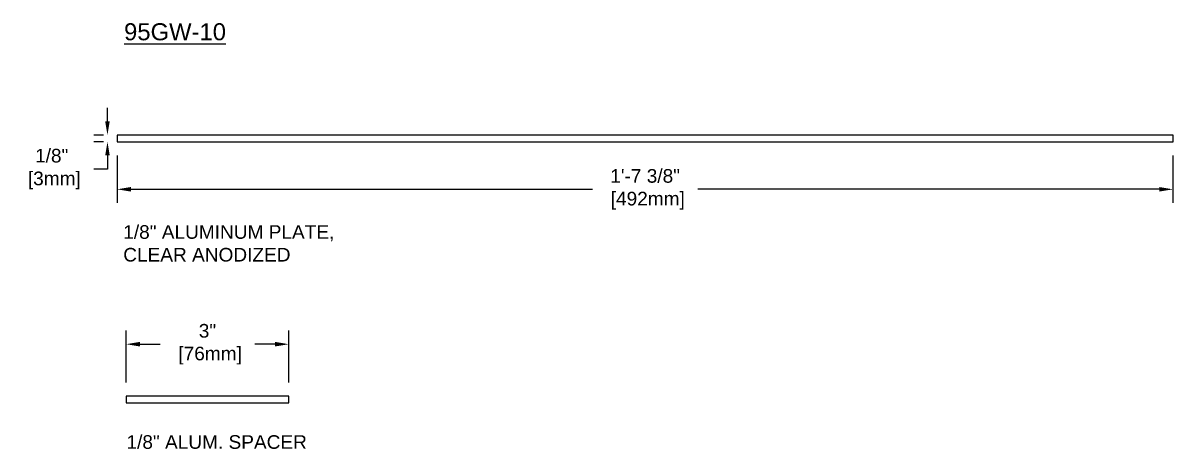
# Model space of a CAD drawing. Header units: inches. Extents: x -6.9 to 49.6, y -2.6 to 8.7.
# Drawn here: x 28.55 to 49.63, y -2.44 to 5.38 of the extents above; entities that cross this region are included whole.
import ezdxf

# ---------------------------------------------------------------- set-up
doc = ezdxf.new("R2010")
doc.units = ezdxf.units.IN
doc.header["$MEASUREMENT"] = 0
for name, color, linetype in [('dimensions', 3, 'Continuous'), ('METALS', 7, 'Continuous'), ('text', 2, 'Continuous')]:
    doc.layers.add(name, color=color, linetype=linetype)
doc.styles.add('ARIAL', font='arial.ttf')
doc.dimstyles.new('Arial', dxfattribs={"dimtxt": 0.25, "dimasz": 0.25, "dimexe": 0.25, "dimexo": 0.25, "dimgap": 0.25, "dimtad": 0, "dimtih": 1, "dimtoh": 1, "dimdec": 4, "dimzin": 0, "dimdsep": 46, "dimlunit": 4, "dimtxsty": 'ARIAL', "dimcen": 0.25, "dimadec": 0, "dimazin": 0, "dimtfac": 1, "dimtdec": 4, "dimtofl": 0, "dimtmove": 0, "dimatfit": 3, "dimfxl": 0, "dimfrac": 2, "dimtolj": 1, "dimtzin": 0, "dimarcsym": 0})

# ---------------------------------------------------------------- blocks, each defined once
blk = doc.blocks.new('*D7')
at = {"layer": 'DEFPOINTS', "color": 0}
for p in [(30.096, 3.196), (30.275, 3.321), (30.275, 3.196)]:
    blk.add_point(p, dxfattribs=at)
at = {"layer": 'dimensions', "color": 0, "lineweight": -2}
for p, q in [((30.096, 3.571), (30.096, 3.821)), ((30.025, 3.321), (29.846, 3.321)), ((30.025, 3.196), (29.846, 3.196)), ((30.096, 2.946), (30.096, 2.696)), ((30.096, 2.696), (29.846, 2.696))]:
    blk.add_line(p, q, dxfattribs=at)
at = {"layer": 'dimensions', "color": 0}
for points in [[(30.055, 3.571), (30.138, 3.571), (30.096, 3.321)], [(30.055, 2.946), (30.138, 2.946), (30.096, 3.196)]]:
    blk.add_solid(points, dxfattribs=at)
at = {"layer": 'dimensions', "color": 0, "insert": (29.074, 2.696), "char_height": 0.25, "attachment_point": 5, "style": 'ARIAL'}
blk.add_mtext('\\A1;1/8"\\P [3mm]', dxfattribs=at)
blk = doc.blocks.new('*D8')
at = {"layer": 'DEFPOINTS', "color": 0}
for p in [(30.275, 3.196), (49.626, 3.196), (49.626, 2.325)]:
    blk.add_point(p, dxfattribs=at)
at = {"layer": 'dimensions', "color": 0, "lineweight": -2}
for p, q in [((30.275, 2.946), (30.275, 2.075)), ((49.626, 2.946), (49.626, 2.075)), ((30.525, 2.325), (38.984, 2.325)), ((49.376, 2.325), (40.917, 2.325))]:
    blk.add_line(p, q, dxfattribs=at)
at = {"layer": 'dimensions', "color": 0}
for points in [[(30.525, 2.367), (30.525, 2.284), (30.275, 2.325)], [(49.376, 2.367), (49.376, 2.284), (49.626, 2.325)]]:
    blk.add_solid(points, dxfattribs=at)
at = {"layer": 'dimensions', "color": 0, "insert": (39.951, 2.325), "char_height": 0.25, "attachment_point": 5, "style": 'ARIAL'}
blk.add_mtext('\\A1;1\'-7 3/8"\\P [492mm]', dxfattribs=at)
blk = doc.blocks.new('*D19')
at = {"layer": 'DEFPOINTS', "color": 0}
for p in [(33.419, -0.516), (30.44, -1.467), (33.419, -1.467)]:
    blk.add_point(p, dxfattribs=at)
at = {"layer": 'dimensions', "color": 0, "lineweight": -2}
for p, q in [((30.44, -1.217), (30.44, -0.266)), ((33.419, -1.217), (33.419, -0.266)), ((30.69, -0.516), (31.06, -0.516)), ((33.169, -0.516), (32.799, -0.516))]:
    blk.add_line(p, q, dxfattribs=at)
at = {"layer": 'dimensions', "color": 0}
for points in [[(30.69, -0.474), (30.69, -0.557), (30.44, -0.516)], [(33.169, -0.474), (33.169, -0.557), (33.419, -0.516)]]:
    blk.add_solid(points, dxfattribs=at)
at = {"layer": 'dimensions', "color": 0, "insert": (31.929, -0.516), "char_height": 0.25, "attachment_point": 5, "style": 'ARIAL'}
blk.add_mtext('\\A1;3"\\P [76mm]', dxfattribs=at)

msp = doc.modelspace()

# ---------------------------------------------------------------- linework, layer by layer
msp.add_lwpolyline([(33.41866, -1.46682), (30.43985, -1.46682), (30.43985, -1.59182), (33.41866, -1.59182)], close=True)
at = {"layer": 'METALS'}
msp.add_lwpolyline([(49.62631, 3.1959), (49.62631, 3.3209), (30.27531, 3.3209), (30.27531, 3.1959)], close=True, dxfattribs=at)

# ---------------------------------------------------------------- texts
at = {"layer": 'text', "insert": (30.40083, 5.37133), "char_height": 0.3125, "width": 1.875, "attachment_point": 1, "style": 'ARIAL'}
msp.add_mtext('{\\L95GW-10}', dxfattribs=at)
at = {"layer": 'text', "char_height": 0.25, "style": 'ARIAL'}
for s, insert, attachment_point in [('1/8" ALUMINUM PLATE,\\PCLEAR ANODIZED', (30.38565, 1.33219), 4), ('1/8" ALUM. SPACER', (30.4448, -2.18481), 1)]:
    msp.add_mtext(s, dxfattribs=dict(at, insert=insert, attachment_point=attachment_point))

# ---------------------------------------------------------------- dimensions: what is measured, and where the dimension line sits
at = {"layer": 'dimensions'}
dim = msp.add_linear_dim(base=(30.09623, 3.1959), p1=(30.27531, 3.3209), p2=(30.27531, 3.1959), angle=90, dimstyle='Arial', override={"dimpost": '\\X'}, dxfattribs=at)
dim.commit()
dim.dimension.update_dxf_attribs({"geometry": '*D7', "text_midpoint": (29.07398, 2.6959), "dimtype": 160})
for base, p1, p2, picture, middle in [((49.62631, 2.32545), (30.27531, 3.1959), (49.62631, 3.1959), '*D8', (39.95081, 2.32545)), ((33.41866, -0.51581), (30.43985, -1.46682), (33.41866, -1.46682), '*D19', (31.92925, -0.51581))]:
    dim = msp.add_linear_dim(base=base, p1=p1, p2=p2, dimstyle='Arial', override={"dimpost": '\\X'}, dxfattribs=at)
    dim.commit()
    dim.dimension.update_dxf_attribs({"geometry": picture, "text_midpoint": middle, "dimtype": 160})

doc.saveas('drawing.dxf')
